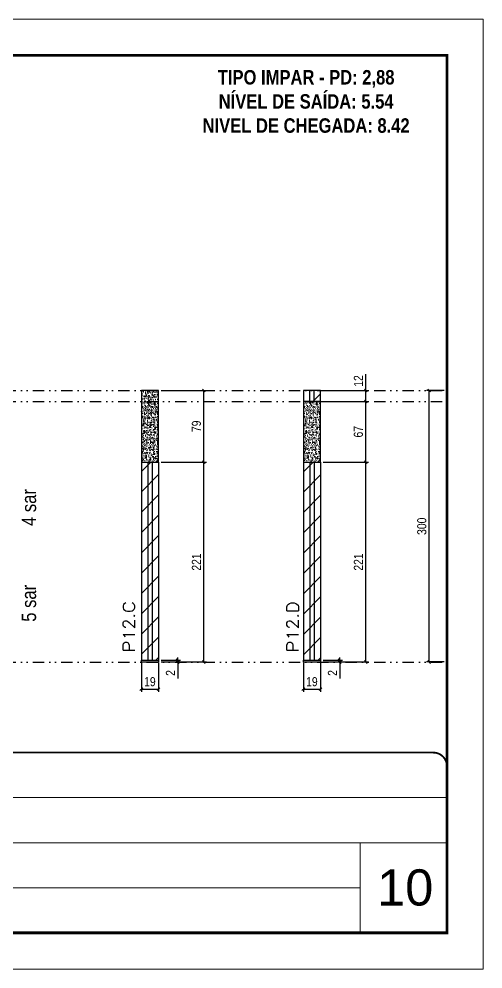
# Model space of a CAD drawing. Extents: x 14400 to 20667, y -21631 to 6985.
# Drawn here: x 16984 to 17497, y 3638 to 4688 of the extents above; entities that cross this region are included whole.
import ezdxf

# ---------------------------------------------------------------- set-up
doc = ezdxf.new("R2010")
doc.units = 0
for name, pattern in [('CONTINUO', [0]), ('DASHED', [0.75, 0.5, -0.25]), ('DIVIDE2', [0.625, 0.25, -0.125, 0, -0.125, 0, -0.125])]:
    doc.linetypes.add(name, pattern=pattern)
for name, color, linetype, lineweight in [('CARIMBO', 255, 'Continuous', 9), ('Folhas', 255, 'Continuous', 9), ('Hachura', 251, 'Continuous', 9), ('SARRAFO DE PRESSAO', 251, 'DASHED', 9), ('Texto Seção', 7, 'Continuous', 15)]:
    doc.layers.add(name, color=color, linetype=linetype, lineweight=lineweight)
for name, color, linetype in [('COTA', 241, 'Continuous'), ('NOMENCLATURA', 7, 'Continuous'), ('Nível', 160, 'Continuous'), ('Painéis', 200, 'Continuous'), ('SARR_2.2x7', 40, 'Continuous')]:
    doc.layers.add(name, color=color, linetype=linetype)
doc.styles.add('ARIAL', font='arial.ttf')
doc.styles.add('ARIAL_NARROW', font='ARIALN.TTF', dxfattribs={"height": 0.2})
doc.styles.add('COTA TECNICA', font='techl___.ttf', dxfattribs={"height": 10})
doc.styles.add('COTA TECNICA-50', font='techl___.ttf', dxfattribs={"height": 10})
doc.styles.add('REGUA-120', font='ROMANS.shx', dxfattribs={"height": 15})
doc.styles.add('ROMANC', font='techb___.ttf', dxfattribs={"height": 2.5})
doc.dimstyles.new('COTA PAINEL-50', dxfattribs={"dimtxt": 10, "dimasz": 3, "dimexe": 3, "dimexo": 3, "dimgap": 3, "dimtad": 1, "dimdec": 1, "dimzin": 12, "dimdsep": 46, "dimtxsty": 'COTA TECNICA-50', "dimblk1": 'OBLIQUE', "dimblk2": 'OBLIQUE', "dimsah": 1, "dimcen": 0.9, "dimclrd": 4, "dimclre": 4, "dimclrt": 240, "dimadec": 1, "dimazin": 3, "dimtfac": 1, "dimtdec": 1, "dimtmove": 0, "dimatfit": 3, "dimfxl": 1, "dimtolj": 1, "dimtzin": 12, "dimarcsym": 0})
doc.dimstyles.new('PAINEL', dxfattribs={"dimtxt": 10, "dimasz": 3, "dimexe": 3, "dimexo": 3, "dimgap": 3, "dimtad": 1, "dimdec": 1, "dimzin": 12, "dimdsep": 46, "dimtxsty": 'COTA TECNICA', "dimblk1": 'OBLIQUE', "dimblk2": 'OBLIQUE', "dimsah": 1, "dimcen": 0.9, "dimclrd": 4, "dimclre": 4, "dimclrt": 240, "dimadec": 1, "dimazin": 3, "dimtfac": 1, "dimtdec": 1, "dimtmove": 0, "dimatfit": 3, "dimfxl": 1, "dimtolj": 1, "dimtzin": 12, "dimarcsym": 0})

# ---------------------------------------------------------------- blocks, each defined once
blk = doc.blocks.new('9999999999')
at = {"color": 30, "linetype": 'CONTINUO'}
for p, q in [((98564.6, 34379.6), (99584, 34379.6)), ((98564.6, 34329.8), (99488, 34329.8)), ((99584, 34329.8), (99488, 34329.8)), ((99488, 34329.8), (99488, 34230.2)), ((98564.6, 34280), (99488, 34280))]:
    blk.add_line(p, q, dxfattribs=at)
at = {"color": 30, "linetype": 'CONTINUO', "const_width": 2}
blk.add_lwpolyline([(99584, 34230.2), (99584, 34414.4, 0.414214), (99569, 34429.4), (98229, 34429.4, 0.414214), (98214, 34414.4), (98214, 34245.2, 0.414214), (98229, 34230.2), (99584, 34230.2)], format="xyb", dxfattribs=at)
at = {"layer": 'Folhas'}
blk.add_lwpolyline([(98139, 34190.2), (99624, 34190.2), (99624, 35240.2), (98139, 35240.2)], close=True, dxfattribs=at)
at = {"layer": 'Folhas', "color": 30, "const_width": 3}
blk.add_lwpolyline([(98214, 34230.2), (99584, 34230.2), (99584, 35200.2), (98214, 35200.2)], close=True, dxfattribs=at)
blk = doc.blocks.new('_Oblique')
at = {"color": 0, "linetype": 'ByBlock', "lineweight": -2}
blk.add_line((-0.5, -0.5), (0.5, 0.5), dxfattribs=at)
blk = doc.blocks.new('*D700')
at = {"layer": 'COTA', "color": 4, "lineweight": -2, "transparency": 16777216}
for p, q in [((17454, 4276.9), (17434.5, 4276.9)), ((17437.5, 3976.9), (17437.5, 4276.9)), ((17454, 3976.9), (17434.5, 3976.9))]:
    blk.add_line(p, q, dxfattribs=at)
at = {"layer": 'Defpoints', "color": 0, "transparency": 16777216}
for p in [(17437.5, 4276.9), (17457, 4276.9), (17457, 3976.9)]:
    blk.add_point(p, dxfattribs=at)
at = {"layer": 'COTA', "color": 4, "lineweight": -2, "transparency": 16777216, "xscale": 3, "yscale": 3, "zscale": 3}
for p, rotation in [((17437.5, 4276.9), 90), ((17437.5, 3976.9), 270)]:
    blk.add_blockref('_Oblique', p, dxfattribs=dict(at, rotation=rotation))
at = {"layer": 'COTA', "color": 240, "transparency": 16777216, "insert": (17429.3, 4126.9), "char_height": 10, "attachment_point": 5, "rotation": 90, "style": 'COTA TECNICA'}
blk.add_mtext('\\A1;300', dxfattribs=at)
blk = doc.blocks.new('*D1075')
at = {"layer": 'COTA', "color": 4, "lineweight": -2, "transparency": 16777216}
for p, q in [((17119, 3975.9), (17119, 3944)), ((17138, 3975.9), (17138, 3944)), ((17119, 3947), (17138, 3947))]:
    blk.add_line(p, q, dxfattribs=at)
at = {"layer": 'Defpoints', "color": 0, "transparency": 16777216}
for p in [(17119, 3978.9), (17138, 3978.9), (17138, 3947)]:
    blk.add_point(p, dxfattribs=at)
at = {"layer": 'COTA', "color": 4, "lineweight": -2, "transparency": 16777216, "xscale": 3, "yscale": 3, "zscale": 3, "rotation": 180}
blk.add_blockref('_Oblique', (17119, 3947), dxfattribs=at)
at = {"layer": 'COTA', "color": 4, "lineweight": -2, "transparency": 16777216, "xscale": 3, "yscale": 3, "zscale": 3}
blk.add_blockref('_Oblique', (17138, 3947), dxfattribs=at)
at = {"layer": 'COTA', "color": 240, "transparency": 16777216, "insert": (17128.5, 3955.1), "char_height": 10, "attachment_point": 5, "style": 'COTA TECNICA'}
blk.add_mtext('\\A1;19', dxfattribs=at)
blk = doc.blocks.new('*D1076')
at = {"layer": 'COTA', "color": 4, "lineweight": -2, "transparency": 16777216}
for p, q in [((17159.2, 3978.9), (17159.2, 3981.9)), ((17141, 3978.9), (17162.2, 3978.9)), ((17141, 3976.9), (17162.2, 3976.9)), ((17159.2, 3978.9), (17159.2, 3976.9)), ((17159.2, 3976.9), (17159.2, 3958.7))]:
    blk.add_line(p, q, dxfattribs=at)
at = {"layer": 'Defpoints', "color": 0, "transparency": 16777216}
for p in [(17138, 3978.9), (17138, 3976.9), (17159.2, 3978.9)]:
    blk.add_point(p, dxfattribs=at)
at = {"layer": 'COTA', "color": 4, "lineweight": -2, "transparency": 16777216, "xscale": 3, "yscale": 3, "zscale": 3}
for p, rotation in [((17159.2, 3978.9), 270), ((17159.2, 3976.9), 90)]:
    blk.add_blockref('_Oblique', p, dxfattribs=dict(at, rotation=rotation))
at = {"layer": 'COTA', "color": 240, "transparency": 16777216, "insert": (17151.2, 3964.8), "char_height": 10, "attachment_point": 5, "rotation": 90, "style": 'COTA TECNICA-50'}
blk.add_mtext('\\A1;2', dxfattribs=at)
blk = doc.blocks.new('*D1077')
at = {"layer": 'COTA', "color": 4, "lineweight": -2, "transparency": 16777216}
for p, q in [((17141, 4197.9), (17191, 4197.9)), ((17188, 3976.9), (17188, 4197.9)), ((17141, 3976.9), (17191, 3976.9))]:
    blk.add_line(p, q, dxfattribs=at)
at = {"layer": 'Defpoints', "color": 0, "transparency": 16777216}
for p in [(17138, 4197.9), (17188, 4197.9), (17138, 3976.9)]:
    blk.add_point(p, dxfattribs=at)
at = {"layer": 'COTA', "color": 4, "lineweight": -2, "transparency": 16777216, "xscale": 3, "yscale": 3, "zscale": 3}
for p, rotation in [((17188, 4197.9), 90), ((17188, 3976.9), 270)]:
    blk.add_blockref('_Oblique', p, dxfattribs=dict(at, rotation=rotation))
at = {"layer": 'COTA', "color": 240, "transparency": 16777216, "insert": (17179.9, 4087.4), "char_height": 10, "attachment_point": 5, "rotation": 90, "style": 'COTA TECNICA-50'}
blk.add_mtext('\\A1;221', dxfattribs=at)
blk = doc.blocks.new('*D1078')
at = {"layer": 'COTA', "color": 4, "lineweight": -2, "transparency": 16777216}
for p, q in [((17141, 4276.9), (17191, 4276.9)), ((17188, 4197.9), (17188, 4276.9)), ((17141, 4197.9), (17191, 4197.9))]:
    blk.add_line(p, q, dxfattribs=at)
at = {"layer": 'Defpoints', "color": 0, "transparency": 16777216}
for p in [(17138, 4276.9), (17188, 4276.9), (17138, 4197.9)]:
    blk.add_point(p, dxfattribs=at)
at = {"layer": 'COTA', "color": 4, "lineweight": -2, "transparency": 16777216, "xscale": 3, "yscale": 3, "zscale": 3}
for p, rotation in [((17188, 4276.9), 90), ((17188, 4197.9), 270)]:
    blk.add_blockref('_Oblique', p, dxfattribs=dict(at, rotation=rotation))
at = {"layer": 'COTA', "color": 240, "transparency": 16777216, "insert": (17179.9, 4237.4), "char_height": 10, "attachment_point": 5, "rotation": 90, "style": 'COTA TECNICA'}
blk.add_mtext('\\A1;79', dxfattribs=at)
blk = doc.blocks.new('*D1079')
at = {"layer": 'COTA', "color": 4, "lineweight": -2, "transparency": 16777216}
for p, q in [((17298.2, 3975.9), (17298.2, 3944)), ((17317.2, 3975.9), (17317.2, 3944)), ((17298.2, 3947), (17317.2, 3947))]:
    blk.add_line(p, q, dxfattribs=at)
at = {"layer": 'Defpoints', "color": 0, "transparency": 16777216}
for p in [(17298.2, 3978.9), (17317.2, 3978.9), (17317.2, 3947)]:
    blk.add_point(p, dxfattribs=at)
at = {"layer": 'COTA', "color": 4, "lineweight": -2, "transparency": 16777216, "xscale": 3, "yscale": 3, "zscale": 3, "rotation": 180}
blk.add_blockref('_Oblique', (17298.2, 3947), dxfattribs=at)
at = {"layer": 'COTA', "color": 4, "lineweight": -2, "transparency": 16777216, "xscale": 3, "yscale": 3, "zscale": 3}
blk.add_blockref('_Oblique', (17317.2, 3947), dxfattribs=at)
at = {"layer": 'COTA', "color": 240, "transparency": 16777216, "insert": (17307.7, 3955.1), "char_height": 10, "attachment_point": 5, "style": 'COTA TECNICA'}
blk.add_mtext('\\A1;19', dxfattribs=at)
blk = doc.blocks.new('*D1080')
at = {"layer": 'COTA', "color": 4, "lineweight": -2, "transparency": 16777216}
for p, q in [((17338.4, 3978.9), (17338.4, 3981.9)), ((17320.2, 3978.9), (17341.4, 3978.9)), ((17320.2, 3976.9), (17341.4, 3976.9)), ((17338.4, 3978.9), (17338.4, 3976.9)), ((17338.4, 3976.9), (17338.4, 3958.7))]:
    blk.add_line(p, q, dxfattribs=at)
at = {"layer": 'Defpoints', "color": 0, "transparency": 16777216}
for p in [(17317.2, 3978.9), (17317.2, 3976.9), (17338.4, 3978.9)]:
    blk.add_point(p, dxfattribs=at)
at = {"layer": 'COTA', "color": 4, "lineweight": -2, "transparency": 16777216, "xscale": 3, "yscale": 3, "zscale": 3}
for p, rotation in [((17338.4, 3978.9), 270), ((17338.4, 3976.9), 90)]:
    blk.add_blockref('_Oblique', p, dxfattribs=dict(at, rotation=rotation))
at = {"layer": 'COTA', "color": 240, "transparency": 16777216, "insert": (17330.4, 3964.8), "char_height": 10, "attachment_point": 5, "rotation": 90, "style": 'COTA TECNICA-50'}
blk.add_mtext('\\A1;2', dxfattribs=at)
blk = doc.blocks.new('*D1081')
at = {"layer": 'COTA', "color": 4, "lineweight": -2, "transparency": 16777216}
for p, q in [((17320.2, 4197.9), (17370.2, 4197.9)), ((17367.2, 3976.9), (17367.2, 4197.9)), ((17320.2, 3976.9), (17370.2, 3976.9))]:
    blk.add_line(p, q, dxfattribs=at)
at = {"layer": 'Defpoints', "color": 0, "transparency": 16777216}
for p in [(17317.2, 4197.9), (17367.2, 4197.9), (17317.2, 3976.9)]:
    blk.add_point(p, dxfattribs=at)
at = {"layer": 'COTA', "color": 4, "lineweight": -2, "transparency": 16777216, "xscale": 3, "yscale": 3, "zscale": 3}
for p, rotation in [((17367.2, 4197.9), 90), ((17367.2, 3976.9), 270)]:
    blk.add_blockref('_Oblique', p, dxfattribs=dict(at, rotation=rotation))
at = {"layer": 'COTA', "color": 240, "transparency": 16777216, "insert": (17359.1, 4087.4), "char_height": 10, "attachment_point": 5, "rotation": 90, "style": 'COTA TECNICA-50'}
blk.add_mtext('\\A1;221', dxfattribs=at)
blk = doc.blocks.new('*D1082')
at = {"layer": 'COTA', "color": 4, "lineweight": -2, "transparency": 16777216}
for p, q in [((17320.2, 4264.9), (17370.2, 4264.9)), ((17367.2, 4197.9), (17367.2, 4264.9)), ((17320.2, 4197.9), (17370.2, 4197.9))]:
    blk.add_line(p, q, dxfattribs=at)
at = {"layer": 'Defpoints', "color": 0, "transparency": 16777216}
for p in [(17317.2, 4264.9), (17367.2, 4264.9), (17317.2, 4197.9)]:
    blk.add_point(p, dxfattribs=at)
at = {"layer": 'COTA', "color": 4, "lineweight": -2, "transparency": 16777216, "xscale": 3, "yscale": 3, "zscale": 3}
for p, rotation in [((17367.2, 4264.9), 90), ((17367.2, 4197.9), 270)]:
    blk.add_blockref('_Oblique', p, dxfattribs=dict(at, rotation=rotation))
at = {"layer": 'COTA', "color": 240, "transparency": 16777216, "insert": (17359.1, 4231.4), "char_height": 10, "attachment_point": 5, "rotation": 90, "style": 'COTA TECNICA'}
blk.add_mtext('\\A1;67', dxfattribs=at)
blk = doc.blocks.new('*D1083')
at = {"layer": 'COTA', "color": 4, "lineweight": -2, "transparency": 16777216}
for p, q in [((17367.2, 4276.9), (17367.2, 4295.2)), ((17320.2, 4276.9), (17370.2, 4276.9)), ((17367.2, 4264.9), (17367.2, 4276.9)), ((17320.2, 4264.9), (17370.2, 4264.9))]:
    blk.add_line(p, q, dxfattribs=at)
at = {"layer": 'Defpoints', "color": 0, "transparency": 16777216}
for p in [(17317.2, 4276.9), (17367.2, 4276.9), (17317.2, 4264.9)]:
    blk.add_point(p, dxfattribs=at)
at = {"layer": 'COTA', "color": 4, "lineweight": -2, "transparency": 16777216, "xscale": 3, "yscale": 3, "zscale": 3}
for p, rotation in [((17367.2, 4276.9), 90), ((17367.2, 4264.9), 270)]:
    blk.add_blockref('_Oblique', p, dxfattribs=dict(at, rotation=rotation))
at = {"layer": 'COTA', "color": 240, "transparency": 16777216, "insert": (17359.1, 4287.5), "char_height": 10, "attachment_point": 5, "rotation": 90, "style": 'COTA TECNICA'}
blk.add_mtext('\\A1;12', dxfattribs=at)

msp = doc.modelspace()

# ---------------------------------------------------------------- hatches: boundary and pattern name
at = {"layer": 'COTA'}
h = msp.add_hatch(dxfattribs=at)
h.set_pattern_fill('AR-CONC', color=256, scale=0.03)
h.set_pattern_definition([(50, (-1621.0443, -28), (5.4655401, -0.4781726), [0.5715, -6.2865]), (355, (-1621.044, -28), (-1.0573026, 5.7317054), [0.4572, -5.0292175]), (100.451445, (-1620.589, -28.04), (4.4082374, 5.2535326), [0.4857003, -5.3427073]), (46.1842, (-1621.044, -26.476), (8.1323712, -1.2612698), [0.85725, -9.42975]), (96.635558, (-1620.3666, -26.581), (7.122124, 7.4227837), [0.7285507, -8.0140682]), (351.18415, (-1621.044, -26.476), (7.122124, 7.4227837), [0.685799, -7.543792]), (21, (-1620.2823, -26.857), (4.5484317, -3.0679559), [0.5715, -6.2865]), (326, (-1620.282, -26.857), (1.8540609, 5.525639), [0.4572, -5.0292]), (71.451445, (-1619.903, -27.1127), (6.4024926, 2.457683), [0.4857003, -5.3426981]), (37.5, (-1621.0443, -28), (0.0926581, 2.53665117), [0, -4.96824, 0, -5.1054, 0, -5.04825]), (7.5, (-1621.0443, -28), (2.00458988, 3.00541724), [0, -2.91084, 0, -4.85394, 0, -1.92405]), (327.5, (-1622.7435, -28), (4.06771786, -0.17186232), [0, -1.905, 0, -5.9436, 0, -7.8867]), (317.5, (-1623.5055, -28), (4.44387544, 0.7627947), [0, -2.4765, 0, -3.94716, 0, -5.6007])])
h.paths.add_polyline_path([(17138.01, 4276.86), (17119.01, 4276.86), (17119.01, 4197.86), (17138.01, 4197.86)])
h = msp.add_hatch(dxfattribs=at)
h.set_pattern_fill('AR-CONC', color=256, scale=0.03)
h.set_pattern_definition([(50, (-1441.836, -28), (5.4655401, -0.4781726), [0.5715, -6.2865]), (355, (-1441.836, -28), (-1.0573026, 5.7317054), [0.4572, -5.0292175]), (100.451445, (-1441.3805, -28.04), (4.4082374, 5.2535326), [0.4857003, -5.3427073]), (46.1842, (-1441.836, -26.476), (8.1323712, -1.2612698), [0.85725, -9.42975]), (96.635558, (-1441.158, -26.581), (7.122124, 7.4227837), [0.7285507, -8.0140682]), (351.18415, (-1441.836, -26.476), (7.122124, 7.4227837), [0.685799, -7.543792]), (21, (-1441.074, -26.857), (4.5484317, -3.0679559), [0.5715, -6.2865]), (326, (-1441.074, -26.857), (1.8540609, 5.525639), [0.4572, -5.0292]), (71.451445, (-1440.695, -27.1127), (6.4024926, 2.457683), [0.4857003, -5.3426981]), (37.5, (-1441.836, -28), (0.0926581, 2.53665117), [0, -4.96824, 0, -5.1054, 0, -5.04825]), (7.5, (-1441.836, -28), (2.00458988, 3.00541724), [0, -2.91084, 0, -4.85394, 0, -1.92405]), (327.5, (-1443.5352, -28), (4.06771786, -0.17186232), [0, -1.905, 0, -5.9436, 0, -7.8867]), (317.5, (-1444.2972, -28), (4.44387544, 0.7627947), [0, -2.4765, 0, -3.94716, 0, -5.6007])])
h.paths.add_polyline_path([(17317.22, 4264.86), (17298.22, 4264.86), (17298.22, 4197.86), (17317.22, 4197.86)])
at = {"layer": 'Hachura', "linetype": 'ByBlock'}
h = msp.add_hatch(dxfattribs=at)
h.set_pattern_fill('ANSI31', color=256, scale=5)
h.paths.add_polyline_path([(17138.01, 4197.86), (17119.01, 4197.86), (17119.01, 3978.86), (17138.01, 3978.86)])
h.paths.add_polyline_path([(17317.22, 4197.86), (17298.22, 4197.86), (17298.22, 3978.86), (17317.22, 3978.86)])
h.paths.add_polyline_path([(17317.22, 4276.86), (17298.22, 4276.86), (17298.22, 4264.86), (17317.22, 4264.86)])

# ---------------------------------------------------------------- linework, layer by layer
at = {"layer": 'COTA'}
for points in [[(17119.01, 4197.86), (17138.01, 4197.86), (17138.01, 4276.86), (17119.01, 4276.86)], [(17298.22, 4197.86), (17317.22, 4197.86), (17317.22, 4264.86), (17298.22, 4264.86)]]:
    msp.add_lwpolyline(points, close=True, dxfattribs=at)
at = {"layer": 'Nível', "color": 4, "linetype": 'DIVIDE2', "ltscale": 50}
for p, q in [((16086.97, 4276.86), (17456.97, 4276.86)), ((16086.97, 4264.86), (17456.97, 4264.86)), ((16086.97, 3976.86), (17456.97, 3976.86)), ((16086.97, 3976.86), (17456.97, 3976.86))]:
    msp.add_line(p, q, dxfattribs=at)
at = {"layer": 'Painéis'}
for p, q in [((17119.01, 4197.86), (17119.01, 3978.86)), ((17119.01, 4197.86), (17138.01, 4197.86)), ((17138.01, 4197.86), (17138.01, 3978.86)), ((17298.22, 4197.86), (17298.22, 3978.86)), ((17298.22, 4197.86), (17317.22, 4197.86)), ((17317.22, 4197.86), (17317.22, 3978.86)), ((17119.01, 3978.86), (17138.01, 3978.86)), ((17119.01, 3976.86), (17119.01, 3978.86)), ((17138.01, 3976.86), (17119.01, 3976.86)), ((17138.01, 3978.86), (17138.01, 3976.86)), ((17298.22, 3978.86), (17317.22, 3978.86)), ((17298.22, 3976.86), (17298.22, 3978.86)), ((17317.22, 3976.86), (17298.22, 3976.86)), ((17317.22, 3978.86), (17317.22, 3976.86))]:
    msp.add_line(p, q, dxfattribs=at)
msp.add_lwpolyline([(17298.22, 4264.86), (17317.22, 4264.86), (17317.22, 4276.86), (17298.22, 4276.86)], close=True, dxfattribs=at)
at = {"layer": 'SARR_2.2x7'}
for p, q in [((17305.22, 4264.86), (17305.22, 4276.86)), ((17310.22, 4264.86), (17310.22, 4276.86)), ((17126.01, 4197.86), (17126.01, 3978.86)), ((17131.01, 4197.86), (17131.01, 3978.86)), ((17305.22, 4197.86), (17305.22, 3978.86)), ((17310.22, 4197.86), (17310.22, 3978.86))]:
    msp.add_line(p, q, dxfattribs=at)

# ---------------------------------------------------------------- block references
at = {"layer": 'SARRAFO DE PRESSAO', "color": 6, "linetype": 'ByBlock'}
msp.add_blockref('9999999999', (-82127.01, -30552.63), dxfattribs=at)

# ---------------------------------------------------------------- texts
at = {"layer": 'CARIMBO', "style": 'ARIAL'}
msp.add_text('10', height=40, dxfattribs=at).set_placement((17379.83, 3707.72))
at = {"layer": 'NOMENCLATURA', "style": 'ARIAL_NARROW'}
for s, p in [('4 sar', (17002.58, 4127.22)), ('5 sar', (17002.58, 4021.38))]:
    msp.add_text(s, height=16, rotation=90, dxfattribs=at).set_placement(p)
at = {"layer": 'NOMENCLATURA', "color": 2, "insert": (17301.29, 4631.16), "char_height": 16, "attachment_point": 2, "style": 'ROMANC'}
msp.add_mtext_dynamic_manual_height_columns('TIPO IMPAR - PD: 2,88\\PNÍVEL DE SAÍDA: 5.54\\PNIVEL DE CHEGADA: 8.42', width=432.3511, gutter_width=1, heights=[0], dxfattribs=at)
at = {"layer": 'Texto Seção', "style": 'REGUA-120', "width": 1.1}
for s, p in [('P12.C', (17111.76, 3987.62)), ('P12.D', (17292.95, 3987.62))]:
    msp.add_text(s, height=13, rotation=90, dxfattribs=at).set_placement(p)

# ---------------------------------------------------------------- dimensions: what is measured, and where the dimension line sits
at = {"layer": 'COTA'}
for base, p1, p2, dimstyle, picture, middle in [((17367.21, 4276.86), (17317.22, 4264.86), (17317.22, 4276.86), 'PAINEL', '*D1083', (17359.15, 4287.52)), ((17188, 4276.86), (17138.01, 4197.86), (17138.01, 4276.86), 'PAINEL', '*D1078', (17179.9, 4237.36)), ((17437.51, 4276.86), (17456.97, 3976.86), (17456.97, 4276.86), 'PAINEL', '*D700', (17429.29, 4126.86)), ((17367.21, 4264.86), (17317.22, 4197.86), (17317.22, 4264.86), 'PAINEL', '*D1082', (17359.1, 4231.36)), ((17188, 4197.86), (17138.01, 3976.86), (17138.01, 4197.86), 'COTA PAINEL-50', '*D1077', (17179.94, 4087.36)), ((17367.21, 4197.86), (17317.22, 3976.86), (17317.22, 4197.86), 'COTA PAINEL-50', '*D1081', (17359.15, 4087.36))]:
    dim = msp.add_linear_dim(base=base, p1=p1, p2=p2, angle=90, dimstyle=dimstyle, dxfattribs=at)
    dim.commit()
    dim.dimension.update_dxf_attribs({"geometry": picture, "text_midpoint": middle})
for base, p1, p2, picture, middle in [((17159.2, 3978.86), (17138.01, 3976.86), (17138.01, 3978.86), '*D1076', (17159.2, 3964.8)), ((17338.41, 3978.86), (17317.22, 3976.86), (17317.22, 3978.86), '*D1080', (17338.41, 3964.8))]:
    dim = msp.add_linear_dim(base=base, p1=p1, p2=p2, angle=90, dimstyle='COTA PAINEL-50', dxfattribs=at)
    dim.commit()
    dim.dimension.update_dxf_attribs({"geometry": picture, "text_midpoint": middle, "dimtype": 160})
for base, p1, p2, picture, middle in [((17138.01, 3946.97), (17119.01, 3978.86), (17138.01, 3978.86), '*D1075', (17128.51, 3955.05)), ((17317.22, 3946.97), (17298.22, 3978.86), (17317.22, 3978.86), '*D1079', (17307.72, 3955.05))]:
    dim = msp.add_linear_dim(base=base, p1=p1, p2=p2, dimstyle='PAINEL', override={"dimarcsym": 2}, dxfattribs=at)
    dim.commit()
    dim.dimension.update_dxf_attribs({"geometry": picture, "text_midpoint": middle})

doc.saveas('drawing.dxf')
